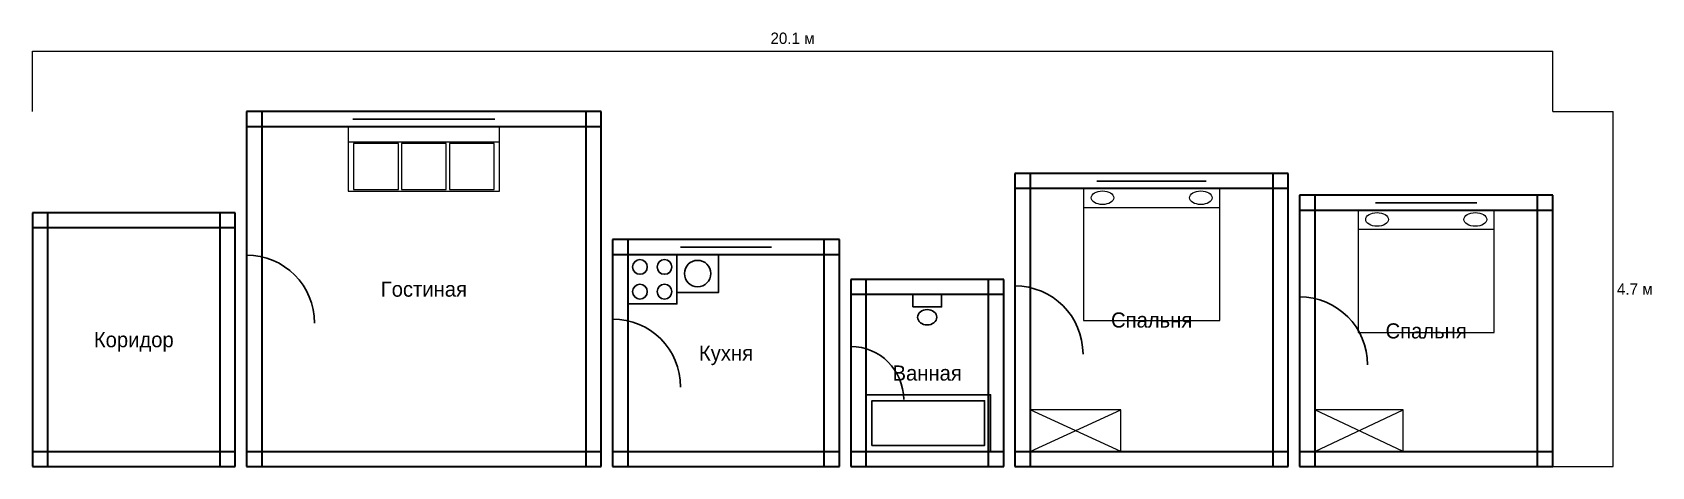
# Model space of a CAD drawing. Header units: metres. Extents: x 15 to 2157, y 30 to 604.
import ezdxf
from ezdxf.enums import TextEntityAlignment as Align

# ---------------------------------------------------------------- set-up
doc = ezdxf.new("R2010")
doc.units = ezdxf.units.M
for name, color, linetype, lineweight in [('Двери', 7, 'Continuous', 25), ('Мебель', 7, 'Continuous', 18), ('Окна', 7, 'Continuous', 25), ('Размеры', 1, 'Continuous', 13), ('Стены', 7, 'Continuous', 35), ('Текст', 7, 'Continuous', 13)]:
    doc.layers.add(name, color=color, linetype=linetype, lineweight=lineweight)

msp = doc.modelspace()

# ---------------------------------------------------------------- linework, layer by layer
at = {"layer": 'Двери'}
for p, q in [((298.3, 219.5), (298.3, 309.5)), ((1314.6, 178.7), (1314.6, 268.6)), ((1691.1, 164.3), (1691.1, 254.3)), ((782.4, 135), (782.4, 225)), ((1097.4, 118.6), (1097.4, 188.6))]:
    msp.add_line(p, q, dxfattribs=at)
for centre, radius in [((298.3, 219.5), 90), ((1314.6, 178.7), 90), ((1691.1, 164.3), 90), ((782.4, 135), 90), ((1097.4, 118.6), 70)]:
    msp.add_arc(centre, radius, 0, 90, dxfattribs=at)
at = {"layer": 'Мебель'}
for p, q in [((432.8, 459), (632.8, 459)), ((1405.4, 372.3), (1585.4, 372.3)), ((1768.5, 343.6), (1948.5, 343.6)), ((1334.6, 50), (1454.6, 105)), ((1454.6, 50), (1334.6, 105)), ((1711.1, 50), (1828.2, 105)), ((1828.2, 50), (1711.1, 105))]:
    msp.add_line(p, q, dxfattribs=at)
for points in [[(432.8, 394), (632.8, 394), (632.8, 479), (432.8, 479), (432.8, 394)], [(439.8, 396), (499.1, 396), (499.1, 457), (439.8, 457), (439.8, 396)], [(503.1, 396), (562.5, 396), (562.5, 457), (503.1, 457), (503.1, 396)], [(566.5, 396), (625.8, 396), (625.8, 457), (566.5, 457), (566.5, 396)], [(1405.4, 223), (1585.4, 223), (1585.4, 397.3), (1405.4, 397.3), (1405.4, 223)], [(1768.5, 207.2), (1948.5, 207.2), (1948.5, 368.6), (1768.5, 368.6), (1768.5, 207.2)], [(1334.6, 50), (1454.6, 50), (1454.6, 105), (1334.6, 105), (1334.6, 50)], [(1711.1, 50), (1828.2, 50), (1828.2, 105), (1711.1, 105), (1711.1, 50)]]:
    msp.add_lwpolyline(points, dxfattribs=at)
for centre in [(1430.4, 385.3), (1560.4, 385.3), (1793.5, 356.6), (1923.5, 356.6)]:
    msp.add_ellipse(centre, major_axis=(15, 0), ratio=0.6, dxfattribs=at)
at = {"layer": 'Окна'}
for p, q in [((439, 499), (626.6, 499)), ((439, 489), (626.6, 489)), ((439, 479), (626.6, 479)), ((1423.1, 417.3), (1567.7, 417.3)), ((1423.1, 407.3), (1567.7, 407.3)), ((1423.1, 397.3), (1567.7, 397.3)), ((1791.5, 388.6), (1925.4, 388.6)), ((1791.5, 378.6), (1925.4, 378.6)), ((1791.5, 368.6), (1925.4, 368.6)), ((872.4, 330), (992.4, 330)), ((872.4, 320), (992.4, 320)), ((872.4, 310), (992.4, 310))]:
    msp.add_line(p, q, dxfattribs=at)
at = {"layer": 'Размеры', "color": 1}
for p, q in [((15, 579), (2025.8, 579)), ((15, 499), (15, 579)), ((2025.8, 499), (2025.8, 579)), ((2025.8, 499), (2105.8, 499)), ((2105.8, 30), (2105.8, 499)), ((2025.8, 30), (2105.8, 30))]:
    msp.add_line(p, q, dxfattribs=at)
at = {"layer": 'Сантехника'}
for points in [[(802.4, 245), (867.4, 245), (867.4, 310), (802.4, 310), (802.4, 245)], [(867.4, 260), (922.4, 260), (922.4, 310), (867.4, 310), (867.4, 260)], [(1179.5, 241.1), (1217.5, 241.1), (1217.5, 257.2), (1179.5, 257.2), (1179.5, 241.1)], [(1117.4, 50), (1282.4, 50), (1282.4, 125), (1117.4, 125), (1117.4, 50)], [(1125.4, 58), (1274.4, 58), (1274.4, 117), (1125.4, 117), (1125.4, 58)]]:
    msp.add_lwpolyline(points, dxfattribs=at)
for centre, radius in [((818.6, 293.8), 9.75), ((851.1, 293.8), 9.75), ((894.9, 285), 17.5), ((818.6, 261.2), 9.75), ((851.1, 261.2), 9.75)]:
    msp.add_circle(centre, radius, dxfattribs=at)
msp.add_ellipse((1198.5, 227.3), major_axis=(12.7, 0), ratio=0.8, dxfattribs=at)
at = {"layer": 'Стены'}
for p, q in [((767.3, 499), (298.3, 499)), ((298.3, 499), (298.3, 30)), ((318.3, 499), (318.3, 30)), ((747.3, 30), (747.3, 499)), ((767.3, 30), (767.3, 499)), ((767.3, 479), (298.3, 479)), ((1676.1, 417.3), (1314.6, 417.3)), ((1314.6, 417.3), (1314.6, 30)), ((1334.6, 417.3), (1334.6, 30)), ((1656.1, 30), (1656.1, 417.3)), ((1676.1, 30), (1676.1, 417.3)), ((1676.1, 397.3), (1314.6, 397.3)), ((2025.8, 388.6), (1691.1, 388.6)), ((1691.1, 388.6), (1691.1, 30)), ((1711.1, 388.6), (1711.1, 30)), ((2005.8, 30), (2005.8, 388.6)), ((2025.8, 30), (2025.8, 388.6)), ((283.3, 365.4), (15, 365.4)), ((15, 365.4), (15, 30)), ((35, 365.4), (35, 30)), ((263.3, 30), (263.3, 365.4)), ((283.3, 30), (283.3, 365.4)), ((2025.8, 368.6), (1691.1, 368.6)), ((283.3, 345.4), (15, 345.4)), ((1082.4, 330), (782.4, 330)), ((782.4, 330), (782.4, 30)), ((802.4, 330), (802.4, 30)), ((1062.4, 30), (1062.4, 330)), ((1082.4, 30), (1082.4, 330)), ((1082.4, 310), (782.4, 310)), ((1299.7, 277.2), (1097.4, 277.2)), ((1097.4, 277.2), (1097.4, 30)), ((1299.7, 257.2), (1097.4, 257.2)), ((1117.4, 277.2), (1117.4, 30)), ((1279.7, 30), (1279.7, 277.2)), ((1299.7, 30), (1299.7, 277.2)), ((15, 50), (283.3, 50)), ((298.3, 50), (767.3, 50)), ((782.4, 50), (1082.4, 50)), ((1097.4, 50), (1299.7, 50)), ((1314.6, 50), (1676.1, 50)), ((1691.1, 50), (2025.8, 50)), ((15, 30), (283.3, 30)), ((298.3, 30), (767.3, 30)), ((782.4, 30), (1082.4, 30)), ((1097.4, 30), (1299.7, 30)), ((1314.6, 30), (1676.1, 30)), ((1691.1, 30), (2025.8, 30))]:
    msp.add_line(p, q, dxfattribs=at)

# ---------------------------------------------------------------- texts
at = {"layer": 'Размеры', "color": 1}
msp.add_text('20.1 м', height=15, dxfattribs=at).set_placement((1020.4, 584), align=Align.BOTTOM_CENTER)
msp.add_text('4.7 м', height=15, dxfattribs=at).set_placement((2110.8, 264.5), align=Align.MIDDLE_LEFT)
at = {"layer": 'Текст'}
for s, p in [('Гостиная', (532.8, 264.5)), ('Спальня', (1495.4, 223.7)), ('Спальня', (1858.5, 209.3)), ('Коридор', (149.1, 197.7)), ('Кухня', (932.4, 180)), ('Ванная', (1198.5, 153.6))]:
    msp.add_text(s, height=20, dxfattribs=at).set_placement(p, align=Align.MIDDLE_CENTER)

doc.saveas('drawing.dxf')
